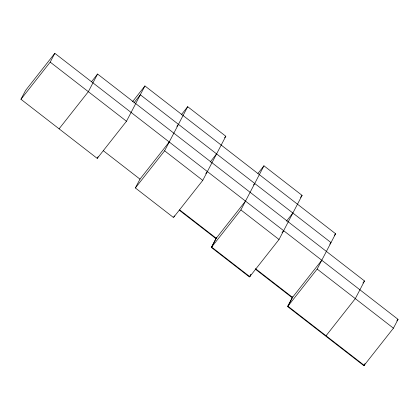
<?xml version="1.0" encoding="UTF-8"?>
<svg xmlns="http://www.w3.org/2000/svg" width="419" height="419" viewBox="0 0 419 419"><rect width="100%" height="100%" fill="white"/><g stroke="black" fill="none" stroke-linecap="round" stroke-linejoin="round"><path stroke-width="0.63" d="M287.911 306.205L317.162 269.061L335.614 233.765L144.932 85.953L126.48 121.248L97.224 158.392L20.95 99.272L25.564 90.446L54.816 53.302L398.05 319.357L393.436 328.182L364.184 365.326L287.911 306.205L292.52 297.38L321.776 260.236M20.95 99.272L50.207 62.122L54.816 53.302M326.045 335.766L355.302 298.621L364.525 280.971L97.569 74.037L88.341 91.688L59.089 128.832M97.224 158.392L98.088 156.737M181.27 114.832L187.681 106.693L225.82 136.254L202.754 180.374L173.497 217.519L135.363 187.958L139.972 179.133L169.229 141.989M135.363 187.958L164.615 150.809L187.681 106.693M173.785 216.969L174.362 215.864M216.534 237.526L211.344 247.451L249.478 277.011L250.63 274.806M257.942 173.45L263.954 165.814L302.094 195.38L279.028 239.495L249.771 276.64L211.637 247.079L216.246 238.254L245.503 201.11M211.637 247.079L240.888 209.935L263.954 165.814M249.771 276.64L250.923 274.435M292.808 296.647L287.617 306.577L363.891 365.698L364.755 364.043M364.184 365.326L365.049 363.671M91.557 81.674L97.569 74.037M132.509 101.728L144.932 85.953M133.907 102.917L140.318 94.778L331.005 242.585L329.8 244.115M176.849 126.376L178.054 124.846M224.615 137.778L225.82 136.254M210.181 162.043L216.592 153.899M205.76 173.586L207.363 171.549M253.526 184.989L254.328 183.972M300.486 197.412L302.094 195.38M286.455 221.164L292.865 213.025M282.034 232.707L283.637 230.67M334.414 235.289L335.614 233.765M362.922 283.008L364.525 280.971M396.845 320.886L398.05 319.357M50.207 62.122L126.48 121.248M164.615 150.809L202.754 180.374M240.888 209.935L279.028 239.495M317.162 269.061L393.436 328.182M103.383 150.767L139.972 179.133M179.657 209.893L216.246 238.254M255.417 268.616L292.52 297.38M179.363 210.265L215.953 238.626M255.637 269.386L292.226 297.752"/></g></svg>
